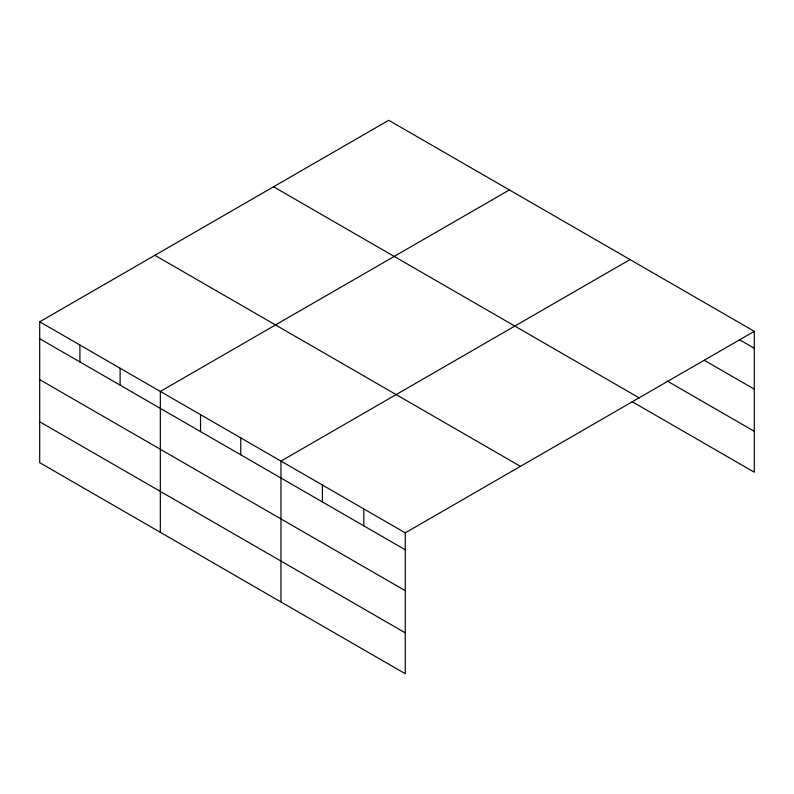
<?xml version="1.0" encoding="UTF-8"?>
<svg xmlns="http://www.w3.org/2000/svg" width="794" height="794" viewBox="0 0 794 794"><rect width="100%" height="100%" fill="white"/><g stroke="black" fill="none" stroke-linecap="round" stroke-linejoin="round"><path stroke-width="1.19" d="M39.7 321.798L405.258 532.853L405.258 673.719L39.7 462.674L39.7 321.798L388.742 120.281L754.3 331.326L754.3 472.202L632.133 401.675M509.381 189.925L160.328 391.442L160.328 532.317M630.009 259.569L280.967 461.096L280.967 601.961M405.258 532.853L754.3 331.326M739.432 339.673L754.3 348.258M704.367 360.337L754.3 389.159M667.188 381.011L754.3 431.301M273.563 186.779L639.11 397.834M154.89 255.301L520.437 466.346M39.7 338.73L405.258 549.776M39.7 379.631L405.258 590.676M39.7 421.773L405.258 632.818M363.821 508.934L363.821 525.856M322.394 485.015L322.394 501.937M240.751 437.881L240.751 454.803M200.545 414.657L200.545 431.589M120.122 368.227L120.122 385.159M79.906 345.013L79.906 361.945"/></g></svg>
